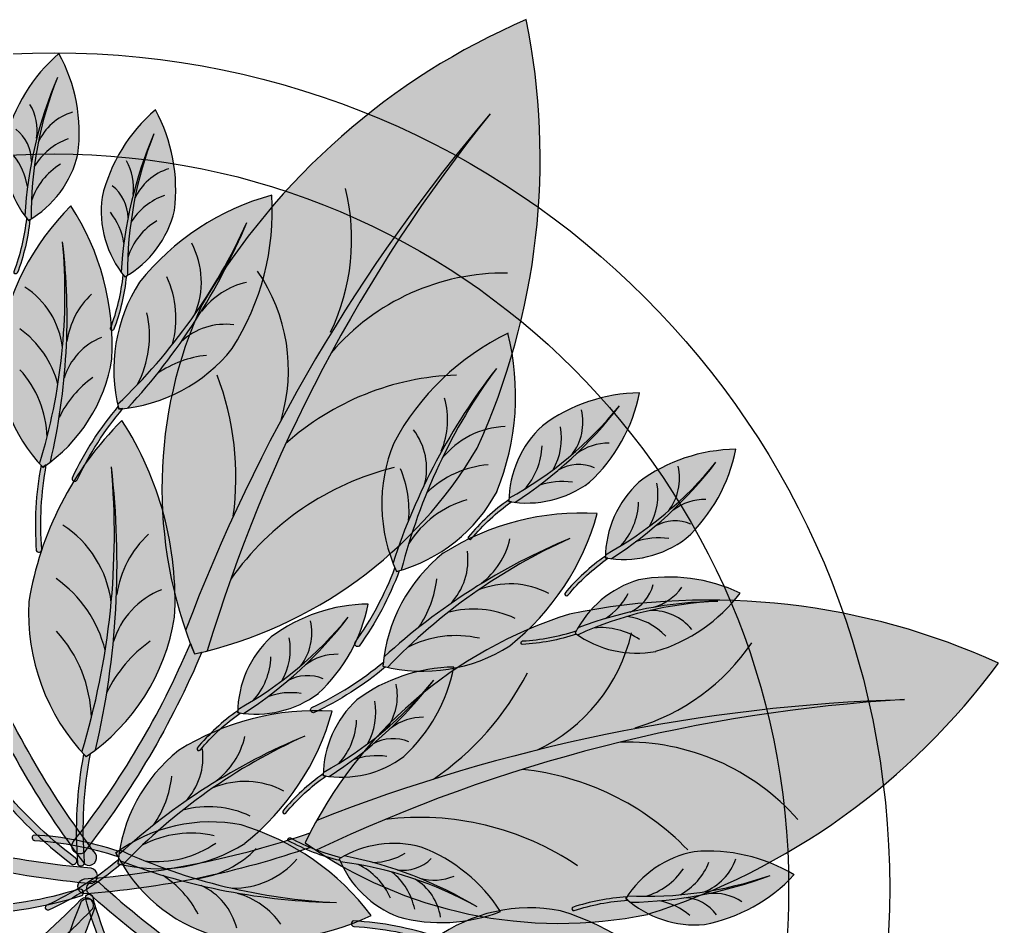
# Model space of a CAD drawing. Header units: inches. Extents: x 9636 to 21597, y -10243 to 557.
# Drawn here: x 14850.92 to 14866.36, y -8713.33 to -8699.02 of the extents above; entities that cross this region are included whole.
import ezdxf

# ---------------------------------------------------------------- set-up
doc = ezdxf.new("R2010")
doc.units = ezdxf.units.IN
doc.header["$MEASUREMENT"] = 0
doc.layers.add('MESA', color=7, linetype='Continuous')

# ---------------------------------------------------------------- blocks, each defined once
blk = doc.blocks.new('FF')
at = {"layer": 'MESA', "ltscale": 0.8}
h = blk.add_hatch(color=85, dxfattribs=at)
h.dxf.hatch_style = 1
h.set_gradient(color1=(103, 159, 96), color2=(179, 207, 175), one_color=1, tint=0.75, name='INVCURVED')
h.paths.add_polyline_path([(14858.133, -8705.785, -0.199512), (14853.877, -8708.983, -0.09675), (14858.339, -8700.508, 0.086654), (14853.535, -8708.661, -0.192489), (14853.795, -8703.518, -0.158608), (14858.906, -8699.022, -0.158608)])
h = blk.add_hatch(color=85, dxfattribs=at)
h.dxf.hatch_style = 1
h.set_gradient(color1=(103, 159, 96), color2=(179, 207, 175), one_color=1, tint=0.75, name='INVCURVED')
h.paths.add_polyline_path([(14851.837, -8701.144, -0.199512), (14851.097, -8702.167, -0.09675), (14851.513, -8699.933, 0.086654), (14850.997, -8702.118, -0.192489), (14850.695, -8700.934, -0.158608), (14851.537, -8699.557, -0.158608)])
h = blk.add_hatch(color=85, dxfattribs=at)
h.dxf.hatch_style = 1
h.set_gradient(color1=(103, 159, 96), color2=(52, 80, 48), one_color=1, tint=0.25)
h.paths.add_polyline_path([(14851.513, -8699.933, 0.09675), (14851.097, -8702.167, -0.007527), (14851.055, -8702.192, -0.014292), (14850.997, -8702.118, -0.086654)])
h = blk.add_hatch(color=85, dxfattribs=at)
h.dxf.hatch_style = 1
h.set_gradient(color1=(103, 159, 96), color2=(179, 207, 175), one_color=1, tint=0.75, name='INVCURVED')
h.paths.add_polyline_path([(14853.358, -8702.034, -0.199512), (14852.619, -8703.058, -0.09675), (14853.035, -8700.824, 0.086654), (14852.518, -8703.009, -0.192489), (14852.216, -8701.825, -0.158608), (14853.059, -8700.447, -0.158608)])
h = blk.add_hatch(color=85, dxfattribs=at)
h.dxf.hatch_style = 1
h.set_gradient(color1=(103, 159, 96), color2=(52, 80, 48), one_color=1, tint=0.25)
h.paths.add_polyline_path([(14858.339, -8700.508, 0.09675), (14853.877, -8708.983, -0.007527), (14853.674, -8709.032, -0.014292), (14853.535, -8708.661, -0.086654)])
h = blk.add_hatch(color=85, dxfattribs=at)
h.dxf.hatch_style = 1
h.set_gradient(color1=(103, 159, 96), color2=(52, 80, 48), one_color=1, tint=0.25)
h.paths.add_polyline_path([(14853.035, -8700.824, 0.09675), (14852.619, -8703.058, -0.007527), (14852.576, -8703.083, -0.014292), (14852.518, -8703.009, -0.086654)])
h = blk.add_hatch(color=85, dxfattribs=at)
h.dxf.hatch_style = 1
h.set_gradient(color1=(103, 159, 96), color2=(179, 207, 175), one_color=1, tint=0.75, name='INVCURVED')
h.paths.add_polyline_path([(14852.807, -8703.167, 0.199512), (14852.463, -8705.092, 0.09675), (14854.503, -8702.225, -0.086654), (14852.626, -8705.151, 0.192489), (14854.269, -8704.214, 0.158608), (14854.896, -8701.793, 0.158608)])
h = blk.add_hatch(color=85, dxfattribs=at)
h.dxf.hatch_style = 1
h.set_gradient(color1=(103, 159, 96), color2=(179, 207, 175), one_color=1, tint=0.75, name='INVCURVED')
h.paths.add_polyline_path([(14850.584, -8704.186, 0.199512), (14851.233, -8706.03, 0.09675), (14851.595, -8702.531, -0.086654), (14851.403, -8706.001, 0.192489), (14852.371, -8704.377, 0.158608), (14851.725, -8701.961, 0.158608)])
h = blk.add_hatch(color=35, dxfattribs=at)
h.dxf.hatch_style = 1
h.set_gradient(color1=(179, 116, 77), color2=(114, 74, 49), one_color=1, tint=0.32, name='CURVED')
h.paths.add_polyline_path([(14850.957, -8702.585), (14851.007, -8702.608, -0.033108), (14850.879, -8703.025, -0.809082), (14850.829, -8702.998, 0.032777)])
h.paths.add_polyline_path([(14851.079, -8702.178, -0.033108), (14851.007, -8702.608), (14850.957, -8702.585, 0.032777), (14851.029, -8702.16), (14851.055, -8702.192)])
h = blk.add_hatch(color=85, dxfattribs=at)
h.dxf.hatch_style = 1
h.set_gradient(color1=(103, 159, 96), color2=(52, 80, 48), one_color=1, tint=0.25)
h.paths.add_polyline_path([(14854.503, -8702.225, -0.09675), (14852.463, -8705.092, 0.007527), (14852.481, -8705.166, 0.014292), (14852.626, -8705.151, 0.086654)])
h = blk.add_hatch(color=85, dxfattribs=at)
h.dxf.hatch_style = 1
h.set_gradient(color1=(103, 159, 96), color2=(52, 80, 48), one_color=1, tint=0.25)
h.paths.add_polyline_path([(14851.595, -8702.531, -0.09675), (14851.233, -8706.03, 0.007527), (14851.285, -8706.086, 0.014292), (14851.403, -8706.001, 0.086654)])
h = blk.add_hatch(color=35, dxfattribs=at)
h.dxf.hatch_style = 1
h.set_gradient(color1=(179, 116, 77), color2=(114, 74, 49), one_color=1, tint=0.32, name='CURVED')
h.paths.add_polyline_path([(14852.478, -8703.476), (14852.528, -8703.499, -0.033108), (14852.4, -8703.916, -0.809082), (14852.351, -8703.889, 0.032777)])
h.paths.add_polyline_path([(14852.6, -8703.069, -0.033108), (14852.528, -8703.499), (14852.478, -8703.476, 0.032777), (14852.55, -8703.05), (14852.576, -8703.083)])
h = blk.add_hatch(color=85, dxfattribs=at)
h.dxf.hatch_style = 1
h.set_gradient(color1=(103, 159, 96), color2=(179, 207, 175), one_color=1, tint=0.75, name='INVCURVED')
h.paths.add_polyline_path([(14858.446, -8706.465, -0.199512), (14856.937, -8707.708, -0.09675), (14858.436, -8704.526, 0.086654), (14856.806, -8707.596, -0.192489), (14856.817, -8705.704, -0.158608), (14858.62, -8703.971, -0.158608)])
h = blk.add_hatch(color=85, dxfattribs=at)
h.dxf.hatch_style = 1
h.set_gradient(color1=(103, 159, 96), color2=(52, 80, 48), one_color=1, tint=0.25)
h.paths.add_polyline_path([(14858.436, -8704.526, 0.09675), (14856.937, -8707.708, -0.007527), (14856.863, -8707.73, -0.014292), (14856.806, -8707.596, -0.086654)])
h = blk.add_hatch(color=85, dxfattribs=at)
h.dxf.hatch_style = 1
h.set_gradient(color1=(103, 159, 96), color2=(179, 207, 175), one_color=1, tint=0.75, name='INVCURVED')
h.paths.add_polyline_path([(14859.163, -8705.429, 0.199512), (14858.634, -8706.576, 0.09675), (14860.377, -8705.118, -0.086654), (14858.726, -8706.639, 0.192489), (14859.905, -8706.322, 0.158608), (14860.693, -8704.913, 0.158608)])
h = blk.add_hatch(color=35, dxfattribs=at)
h.dxf.hatch_style = 1
h.set_gradient(color1=(179, 116, 77), color2=(114, 74, 49), one_color=1, tint=0.32, name='CURVED')
h.paths.add_polyline_path([(14852.149, -8705.699), (14852.069, -8705.667, 0.033108), (14851.743, -8706.258, 0.809082), (14851.826, -8706.284, -0.032777)])
h.paths.add_polyline_path([(14852.471, -8705.124, 0.033108), (14852.069, -8705.667), (14852.149, -8705.699, -0.032777), (14852.545, -8705.16), (14852.481, -8705.166)])
h = blk.add_hatch(color=85, dxfattribs=at)
h.dxf.hatch_style = 1
h.set_gradient(color1=(103, 159, 96), color2=(52, 80, 48), one_color=1, tint=0.25)
h.paths.add_polyline_path([(14860.377, -8705.118, -0.09675), (14858.634, -8706.576, 0.007527), (14858.633, -8706.625, 0.014292), (14858.726, -8706.639, 0.086654)])
h = blk.add_hatch(color=85, dxfattribs=at)
h.dxf.hatch_style = 1
h.set_gradient(color1=(103, 159, 96), color2=(179, 207, 175), one_color=1, tint=0.75, name='INVCURVED')
h.paths.add_polyline_path([(14851.063, -8708.209, 0.199512), (14851.897, -8710.58, 0.09675), (14852.364, -8706.081, -0.086654), (14852.116, -8710.543, 0.192489), (14853.361, -8708.454, 0.158608), (14852.53, -8705.349, 0.158608)])
h = blk.add_hatch(color=85, dxfattribs=at)
h.dxf.hatch_style = 1
h.set_gradient(color1=(103, 159, 96), color2=(179, 207, 175), one_color=1, tint=0.75, name='INVCURVED')
h.paths.add_polyline_path([(14860.685, -8706.319, 0.199512), (14860.156, -8707.465, 0.09675), (14861.899, -8706.008, -0.086654), (14860.248, -8707.528, 0.192489), (14861.427, -8707.212, 0.158608), (14862.215, -8705.802, 0.158608)])
h = blk.add_hatch(color=85, dxfattribs=at)
h.dxf.hatch_style = 1
h.set_gradient(color1=(103, 159, 96), color2=(52, 80, 48), one_color=1, tint=0.25)
h.paths.add_polyline_path([(14861.899, -8706.008, -0.09675), (14860.156, -8707.465, 0.007527), (14860.155, -8707.515, 0.014292), (14860.248, -8707.528, 0.086654)])
h = blk.add_hatch(color=35, dxfattribs=at)
h.dxf.hatch_style = 1
h.set_gradient(color1=(179, 116, 77), color2=(114, 74, 49), one_color=1, tint=0.32, name='CURVED')
h.paths.add_polyline_path([(14851.258, -8706.713), (14851.173, -8706.725, 0.033108), (14851.18, -8707.4, 0.809082), (14851.266, -8707.382, -0.032777)])
h.paths.add_polyline_path([(14851.255, -8706.055, 0.033108), (14851.173, -8706.725), (14851.258, -8706.713, -0.032777), (14851.338, -8706.049), (14851.285, -8706.086)])
h = blk.add_hatch(color=85, dxfattribs=at)
h.dxf.hatch_style = 1
h.set_gradient(color1=(103, 159, 96), color2=(52, 80, 48), one_color=1, tint=0.25)
h.paths.add_polyline_path([(14852.364, -8706.081, -0.09675), (14851.897, -8710.58, 0.007527), (14851.964, -8710.652, 0.014292), (14852.116, -8710.543, 0.086654)])
h = blk.add_hatch(color=35, dxfattribs=at)
h.dxf.hatch_style = 1
h.set_gradient(color1=(179, 116, 77), color2=(114, 74, 49), one_color=1, tint=0.32, name='CURVED')
h.paths.add_polyline_path([(14858.338, -8706.904), (14858.293, -8706.871, 0.033108), (14857.993, -8707.187, 0.809082), (14858.041, -8707.217, -0.032777)])
h.paths.add_polyline_path([(14858.633, -8706.597, 0.033108), (14858.293, -8706.871), (14858.338, -8706.904, -0.032777), (14858.674, -8706.632), (14858.633, -8706.625)])
h = blk.add_hatch(color=85, dxfattribs=at)
h.dxf.hatch_style = 1
h.set_gradient(color1=(103, 159, 96), color2=(179, 207, 175), one_color=1, tint=0.75, name='INVCURVED')
h.paths.add_polyline_path([(14858.648, -8708.903, -0.199512), (14856.722, -8709.241, -0.09675), (14859.595, -8707.209, 0.086654), (14856.664, -8709.078, -0.192489), (14857.605, -8707.438, -0.158608), (14860.028, -8706.817, -0.158608)])
h = blk.add_hatch(color=85, dxfattribs=at)
h.dxf.hatch_style = 1
h.set_gradient(color1=(103, 159, 96), color2=(52, 80, 48), one_color=1, tint=0.25)
h.paths.add_polyline_path([(14859.595, -8707.209, 0.09675), (14856.722, -8709.241, -0.007527), (14856.648, -8709.223, -0.014292), (14856.664, -8709.078, -0.086654)])
h = blk.add_hatch(color=35, dxfattribs=at)
h.dxf.hatch_style = 1
h.set_gradient(color1=(179, 116, 77), color2=(114, 74, 49), one_color=1, tint=0.32, name='CURVED')
h.paths.add_polyline_path([(14859.86, -8707.793), (14859.815, -8707.76, 0.033108), (14859.515, -8708.076, 0.809082), (14859.563, -8708.106, -0.032777)])
h.paths.add_polyline_path([(14860.155, -8707.487, 0.033108), (14859.815, -8707.76), (14859.86, -8707.793, -0.032777), (14860.196, -8707.521), (14860.155, -8707.515)])
h = blk.add_hatch(color=35, dxfattribs=at)
h.dxf.hatch_style = 1
h.set_gradient(color1=(179, 116, 77), color2=(114, 74, 49), one_color=1, tint=0.32, name='CURVED')
h.paths.add_polyline_path([(14856.562, -8708.28), (14856.629, -8708.334, -0.033108), (14856.273, -8708.908, -0.809082), (14856.21, -8708.848, 0.032777)])
h.paths.add_polyline_path([(14856.905, -8707.718, -0.033108), (14856.629, -8708.334), (14856.562, -8708.28, 0.032777), (14856.837, -8707.671), (14856.863, -8707.73)])
h = blk.add_hatch(color=85, dxfattribs=at)
h.dxf.hatch_style = 1
h.set_gradient(color1=(103, 159, 96), color2=(179, 207, 175), one_color=1, tint=0.75, name='INVCURVED')
h.paths.add_polyline_path([(14860.954, -8708.99, -0.199512), (14859.718, -8708.732, -0.09675), (14861.927, -8708.202, 0.086654), (14859.722, -8708.62, -0.192489), (14860.68, -8707.862, -0.158608), (14862.281, -8708.07, -0.158608)])
h = blk.add_hatch(color=85, dxfattribs=at)
h.dxf.hatch_style = 1
h.set_gradient(color1=(103, 159, 96), color2=(179, 207, 175), one_color=1, tint=0.75, name='INVCURVED')
h.paths.add_polyline_path([(14860.82, -8713.14, -0.199512), (14855.593, -8712.128, -0.09675), (14864.873, -8709.753, 0.086654), (14855.603, -8711.658, -0.192489), (14859.592, -8708.402, -0.158608), (14866.355, -8709.177, -0.158608)])
h = blk.add_hatch(color=85, dxfattribs=at)
h.dxf.hatch_style = 1
h.set_gradient(color1=(103, 159, 96), color2=(179, 207, 175), one_color=1, tint=0.75, name='INVCURVED')
h.paths.add_polyline_path([(14854.886, -8708.76, 0.199512), (14854.357, -8709.907, 0.09675), (14856.1, -8708.449, -0.086654), (14854.449, -8709.97, 0.192489), (14855.629, -8709.653, 0.158608), (14856.416, -8708.244, 0.158608)])
h = blk.add_hatch(color=85, dxfattribs=at)
h.dxf.hatch_style = 1
h.set_gradient(color1=(103, 159, 96), color2=(52, 80, 48), one_color=1, tint=0.25)
h.paths.add_polyline_path([(14861.927, -8708.202, 0.09675), (14859.718, -8708.732, -0.007527), (14859.677, -8708.703, -0.014292), (14859.722, -8708.62, -0.086654)])
h = blk.add_hatch(color=85, dxfattribs=at)
h.dxf.hatch_style = 1
h.set_gradient(color1=(103, 159, 96), color2=(52, 80, 48), one_color=1, tint=0.25)
h.paths.add_polyline_path([(14856.1, -8708.449, -0.09675), (14854.357, -8709.907, 0.007527), (14854.356, -8709.956, 0.014292), (14854.449, -8709.97, 0.086654)])
h = blk.add_hatch(color=35, dxfattribs=at)
h.dxf.hatch_style = 1
h.set_gradient(color1=(179, 116, 77), color2=(114, 74, 49), one_color=1, tint=0.32, name='CURVED')
h.paths.add_polyline_path([(14859.278, -8708.773), (14859.278, -8708.829, -0.033108), (14858.845, -8708.882, -0.809082), (14858.85, -8708.826, 0.032777)])
h.paths.add_polyline_path([(14859.7, -8708.719, -0.033108), (14859.278, -8708.829), (14859.278, -8708.773, 0.032777), (14859.697, -8708.666), (14859.677, -8708.703)])
h = blk.add_hatch(color=35, dxfattribs=at)
h.dxf.hatch_style = 1
h.set_gradient(color1=(179, 116, 77), color2=(114, 74, 49), one_color=1, tint=0.32, name='CURVED')
h.paths.add_polyline_path([(14852.788, -8710.493), (14852.964, -8710.648, -0.033108), (14851.927, -8712.167, -0.809082), (14851.762, -8711.996, 0.032777)])
h.paths.add_polyline_path([(14853.79, -8709.005, -0.033108), (14852.964, -8710.648), (14852.788, -8710.493, 0.032777), (14853.61, -8708.868), (14853.674, -8709.032)])
h = blk.add_hatch(color=35, dxfattribs=at)
h.dxf.hatch_style = 1
h.set_gradient(color1=(179, 116, 77), color2=(114, 74, 49), one_color=1, tint=0.32, name='CURVED')
h.paths.add_polyline_path([(14851.105, -8710.662), (14850.928, -8710.815, 0.033108), (14851.943, -8712.348, 0.809082), (14852.111, -8712.179, -0.032777)])
h.paths.add_polyline_path([(14850.124, -8709.161, 0.033108), (14850.928, -8710.815), (14851.105, -8710.662, -0.032777), (14850.306, -8709.027), (14850.239, -8709.19)])
h = blk.add_hatch(color=35, dxfattribs=at)
h.dxf.hatch_style = 1
h.set_gradient(color1=(179, 116, 77), color2=(114, 74, 49), one_color=1, tint=0.32, name='CURVED')
h.paths.add_polyline_path([(14856.114, -8709.554), (14856.146, -8709.634, -0.033108), (14855.554, -8709.958, -0.809082), (14855.528, -8709.875, 0.032777)])
h.paths.add_polyline_path([(14856.69, -8709.234, -0.033108), (14856.146, -8709.634), (14856.114, -8709.554, 0.032777), (14856.654, -8709.159), (14856.648, -8709.223)])
h = blk.add_hatch(color=85, dxfattribs=at)
h.dxf.hatch_style = 1
h.set_gradient(color1=(103, 159, 96), color2=(179, 207, 175), one_color=1, tint=0.75, name='INVCURVED')
h.paths.add_polyline_path([(14856.236, -8709.755, 0.199512), (14855.707, -8710.902, 0.09675), (14857.45, -8709.444, -0.086654), (14855.799, -8710.965, 0.192489), (14856.978, -8710.648, 0.158608), (14857.766, -8709.239, 0.158608)])
h = blk.add_hatch(color=85, dxfattribs=at)
h.dxf.hatch_style = 1
h.set_gradient(color1=(103, 159, 96), color2=(52, 80, 48), one_color=1, tint=0.25)
h.paths.add_polyline_path([(14857.45, -8709.444, -0.09675), (14855.707, -8710.902, 0.007527), (14855.706, -8710.951, 0.014292), (14855.799, -8710.965, 0.086654)])
h = blk.add_hatch(color=85, dxfattribs=at)
h.dxf.hatch_style = 1
h.set_gradient(color1=(103, 159, 96), color2=(52, 80, 48), one_color=1, tint=0.25)
h.paths.add_polyline_path([(14864.873, -8709.753, 0.09675), (14855.593, -8712.128, -0.007527), (14855.421, -8712.011, -0.014292), (14855.603, -8711.658, -0.086654)])
h = blk.add_hatch(color=85, dxfattribs=at)
h.dxf.hatch_style = 1
h.set_gradient(color1=(103, 159, 96), color2=(179, 207, 175), one_color=1, tint=0.75, name='INVCURVED')
h.paths.add_polyline_path([(14854.468, -8712.02, -0.199512), (14852.542, -8712.358, -0.09675), (14855.414, -8710.327, 0.086654), (14852.484, -8712.196, -0.192489), (14853.425, -8710.555, -0.158608), (14855.847, -8709.934, -0.158608)])
h = blk.add_hatch(color=35, dxfattribs=at)
h.dxf.hatch_style = 1
h.set_gradient(color1=(179, 116, 77), color2=(114, 74, 49), one_color=1, tint=0.32, name='CURVED')
h.paths.add_polyline_path([(14854.061, -8710.235), (14854.017, -8710.202, 0.033108), (14853.716, -8710.518, 0.809082), (14853.764, -8710.548, -0.032777)])
h.paths.add_polyline_path([(14854.356, -8709.928, 0.033108), (14854.017, -8710.202), (14854.061, -8710.235, -0.032777), (14854.397, -8709.963), (14854.356, -8709.956)])
h = blk.add_hatch(color=85, dxfattribs=at)
h.dxf.hatch_style = 1
h.set_gradient(color1=(103, 159, 96), color2=(52, 80, 48), one_color=1, tint=0.25)
h.paths.add_polyline_path([(14855.414, -8710.327, 0.09675), (14852.542, -8712.358, -0.007527), (14852.467, -8712.34, -0.014292), (14852.484, -8712.196, -0.086654)])
h = blk.add_hatch(color=35, dxfattribs=at)
h.dxf.hatch_style = 1
h.set_gradient(color1=(179, 116, 77), color2=(114, 74, 49), one_color=1, tint=0.32, name='CURVED')
h.paths.add_polyline_path([(14851.93, -8711.458), (14851.821, -8711.473, 0.033108), (14851.83, -8712.341, 0.809082), (14851.94, -8712.318, -0.032777)])
h.paths.add_polyline_path([(14851.926, -8710.611, 0.033108), (14851.821, -8711.473), (14851.93, -8711.458, -0.032777), (14852.033, -8710.605), (14851.964, -8710.652)])
h = blk.add_hatch(color=35, dxfattribs=at)
h.dxf.hatch_style = 1
h.set_gradient(color1=(179, 116, 77), color2=(114, 74, 49), one_color=1, tint=0.32, name='CURVED')
h.paths.add_polyline_path([(14855.411, -8711.23), (14855.366, -8711.197, 0.033108), (14855.066, -8711.513, 0.809082), (14855.114, -8711.543, -0.032777)])
h.paths.add_polyline_path([(14855.706, -8710.923, 0.033108), (14855.366, -8711.197), (14855.411, -8711.23, -0.032777), (14855.747, -8710.958), (14855.706, -8710.951)])
h = blk.add_hatch(color=35, dxfattribs=at)
h.dxf.hatch_style = 1
h.set_gradient(color1=(179, 116, 77), color2=(114, 74, 49), one_color=1, tint=0.32, name='CURVED')
h.paths.add_polyline_path([(14851.147, -8711.693), (14851.086, -8711.786, 0.033108), (14851.745, -8712.351, 0.809082), (14851.8, -8712.252, -0.032777)])
h.paths.add_polyline_path([(14850.507, -8711.139, 0.033108), (14851.086, -8711.786), (14851.147, -8711.693, -0.032777), (14850.572, -8711.054), (14850.563, -8711.137)])
h = blk.add_hatch(color=35, dxfattribs=at)
h.dxf.hatch_style = 1
h.set_gradient(color1=(179, 116, 77), color2=(114, 74, 49), one_color=1, tint=0.32, name='CURVED')
h.paths.add_polyline_path([(14850.244, -8712.14), (14850.238, -8712.374, 0.033108), (14852.056, -8712.651, 0.809082), (14852.044, -8712.413, -0.032777)])
h.paths.add_polyline_path([(14848.473, -8711.86, 0.033108), (14850.238, -8712.374), (14850.244, -8712.14, -0.032777), (14848.495, -8711.635), (14848.571, -8711.794)])
h = blk.add_hatch(color=85, dxfattribs=at)
h.dxf.hatch_style = 1
h.set_gradient(color1=(103, 159, 96), color2=(179, 207, 175), one_color=1, tint=0.75, name='INVCURVED')
h.paths.add_polyline_path([(14854.412, -8711.728, 0.199512), (14852.497, -8712.124, 0.09675), (14855.916, -8712.953, -0.086654), (14852.503, -8712.297, 0.192489), (14853.983, -8713.474, 0.158608), (14856.463, -8713.158, 0.158608)])
h = blk.add_hatch(color=35, dxfattribs=at)
h.dxf.hatch_style = 1
h.set_gradient(color1=(179, 116, 77), color2=(114, 74, 49), one_color=1, tint=0.32, name='CURVED')
h.paths.add_polyline_path([(14851.817, -8712.057), (14851.817, -8711.972, 0.033108), (14851.146, -8711.888, 0.809082), (14851.153, -8711.975, -0.032777)])
h.paths.add_polyline_path([(14852.47, -8712.143, 0.033108), (14851.817, -8711.972), (14851.817, -8712.057, -0.032777), (14852.464, -8712.226), (14852.434, -8712.168)])
h = blk.add_hatch(color=35, dxfattribs=at)
h.dxf.hatch_style = 1
h.set_gradient(color1=(179, 116, 77), color2=(114, 74, 49), one_color=1, tint=0.32, name='CURVED')
h.paths.add_polyline_path([(14853.744, -8712.333), (14853.746, -8712.567, -0.033108), (14851.924, -8712.817, -0.809082), (14851.94, -8712.58, 0.032777)])
h.paths.add_polyline_path([(14855.519, -8712.078, -0.033108), (14853.746, -8712.567), (14853.744, -8712.333, 0.032777), (14855.5, -8711.853), (14855.421, -8712.011)])
h = blk.add_hatch(color=35, dxfattribs=at)
h.dxf.hatch_style = 1
h.set_gradient(color1=(179, 116, 77), color2=(114, 74, 49), one_color=1, tint=0.32, name='CURVED')
h.paths.add_polyline_path([(14855.58, -8712.115), (14855.551, -8712.162, -0.033108), (14855.155, -8711.979, -0.809082), (14855.188, -8711.933, 0.032777)])
h.paths.add_polyline_path([(14855.968, -8712.291, -0.033108), (14855.551, -8712.162), (14855.58, -8712.115, 0.032777), (14855.993, -8712.243), (14855.957, -8712.265)])
h = blk.add_hatch(color=85, dxfattribs=at)
h.dxf.hatch_style = 1
h.set_gradient(color1=(103, 159, 96), color2=(179, 207, 175), one_color=1, tint=0.75, name='INVCURVED')
h.paths.add_polyline_path([(14856.891, -8713.181, -0.199512), (14855.976, -8712.31, -0.09675), (14858.134, -8713.022, 0.086654), (14856.038, -8712.218, -0.192489), (14857.252, -8712.077, -0.158608), (14858.504, -8713.096, -0.158608)])
h = blk.add_hatch(color=85, dxfattribs=at)
h.dxf.hatch_style = 1
h.set_gradient(color1=(103, 159, 96), color2=(52, 80, 48), one_color=1, tint=0.25)
h.paths.add_polyline_path([(14855.916, -8712.953, -0.09675), (14852.497, -8712.124, 0.007527), (14852.434, -8712.168, 0.014292), (14852.503, -8712.297, 0.086654)])
h = blk.add_hatch(color=85, dxfattribs=at)
h.dxf.hatch_style = 1
h.set_gradient(color1=(103, 159, 96), color2=(179, 207, 175), one_color=1, tint=0.75, name='INVCURVED')
h.paths.add_polyline_path([(14861.558, -8712.151, 0.199512), (14860.505, -8712.848, 0.09675), (14862.754, -8712.525, -0.086654), (14860.55, -8712.95, 0.192489), (14861.719, -8713.301, 0.158608), (14863.131, -8712.517, 0.158608)])
h = blk.add_hatch(color=35, dxfattribs=at)
h.dxf.hatch_style = 1
h.set_gradient(color1=(179, 116, 77), color2=(114, 74, 49), one_color=1, tint=0.32, name='CURVED')
h.paths.add_polyline_path([(14851.934, -8712.671), (14851.966, -8712.751, -0.033108), (14851.373, -8713.076, -0.809082), (14851.348, -8712.992, 0.032777)])
h.paths.add_polyline_path([(14852.51, -8712.351, -0.033108), (14851.966, -8712.751), (14851.934, -8712.671, 0.032777), (14852.474, -8712.276), (14852.467, -8712.34)])
h = blk.add_hatch(color=85, dxfattribs=at)
h.dxf.hatch_style = 1
h.set_gradient(color1=(103, 159, 96), color2=(52, 80, 48), one_color=1, tint=0.25)
h.paths.add_polyline_path([(14858.134, -8713.022, 0.09675), (14855.976, -8712.31, -0.007527), (14855.957, -8712.265, -0.014292), (14856.038, -8712.218, -0.086654)])
h = blk.add_hatch(color=35, dxfattribs=at)
h.dxf.hatch_style = 1
h.set_gradient(color1=(179, 116, 77), color2=(114, 74, 49), one_color=1, tint=0.32, name='CURVED')
h.paths.add_polyline_path([(14853.596, -8713.774), (14853.428, -8713.938, -0.033108), (14851.99, -8712.792, -0.809082), (14852.173, -8712.639, 0.032777)])
h.paths.add_polyline_path([(14855.005, -8714.883, -0.033108), (14853.428, -8713.938), (14853.596, -8713.774, 0.032777), (14855.155, -8714.714), (14854.987, -8714.766)])
h = blk.add_hatch(color=85, dxfattribs=at)
h.dxf.hatch_style = 1
h.set_gradient(color1=(103, 159, 96), color2=(52, 80, 48), one_color=1, tint=0.25)
h.paths.add_polyline_path([(14862.754, -8712.525, -0.09675), (14860.505, -8712.848, 0.007527), (14860.478, -8712.889, 0.014292), (14860.55, -8712.95, 0.086654)])
h = blk.add_hatch(color=35, dxfattribs=at)
h.dxf.hatch_style = 1
h.set_gradient(color1=(179, 116, 77), color2=(114, 74, 49), one_color=1, tint=0.32, name='CURVED')
h.paths.add_polyline_path([(14851.017, -8712.943), (14851.056, -8713.047, 0.033108), (14851.9, -8712.844, 0.809082), (14851.853, -8712.742, -0.032777)])
h.paths.add_polyline_path([(14850.192, -8713.135, 0.033108), (14851.056, -8713.047), (14851.017, -8712.943, -0.032777), (14850.162, -8713.033), (14850.223, -8713.089)])
h = blk.add_hatch(color=35, dxfattribs=at)
h.dxf.hatch_style = 1
h.set_gradient(color1=(179, 116, 77), color2=(114, 74, 49), one_color=1, tint=0.32, name='CURVED')
h.paths.add_polyline_path([(14852.345, -8713.672), (14852.237, -8713.695, -0.033108), (14851.954, -8712.874, -0.809082), (14852.066, -8712.859, 0.032777)])
h.paths.add_polyline_path([(14852.626, -8714.471, -0.033108), (14852.237, -8713.695), (14852.345, -8713.672, 0.032777), (14852.729, -8714.442), (14852.649, -8714.42)])
h = blk.add_hatch(color=35, dxfattribs=at)
h.dxf.hatch_style = 1
h.set_gradient(color1=(179, 116, 77), color2=(114, 74, 49), one_color=1, tint=0.32, name='CURVED')
h.paths.add_polyline_path([(14850.524, -8714.121), (14850.7, -8714.275, 0.033108), (14852.072, -8713.05, 0.809082), (14851.881, -8712.908, -0.032777)])
h.paths.add_polyline_path([(14849.179, -8715.307, 0.033108), (14850.7, -8714.275), (14850.524, -8714.121, -0.032777), (14849.019, -8715.146), (14849.19, -8715.189)])
h = blk.add_hatch(color=35, dxfattribs=at)
h.dxf.hatch_style = 1
h.set_gradient(color1=(179, 116, 77), color2=(114, 74, 49), one_color=1, tint=0.32, name='CURVED')
h.paths.add_polyline_path([(14851.536, -8714.781), (14851.324, -8714.682, -0.033108), (14851.892, -8712.933, -0.809082), (14852.099, -8713.05, 0.032777)])
h.paths.add_polyline_path([(14850.991, -8716.49, -0.033108), (14851.324, -8714.682), (14851.536, -8714.781, 0.032777), (14851.203, -8716.571), (14851.095, -8716.432)])
h = blk.add_hatch(color=35, dxfattribs=at)
h.dxf.hatch_style = 1
h.set_gradient(color1=(179, 116, 77), color2=(114, 74, 49), one_color=1, tint=0.32, name='CURVED')
h.paths.add_polyline_path([(14860.081, -8712.971), (14860.06, -8712.919, 0.033108), (14859.638, -8713.03, 0.809082), (14859.663, -8713.081, -0.032777)])
h.paths.add_polyline_path([(14860.493, -8712.866, 0.033108), (14860.06, -8712.919), (14860.081, -8712.971, -0.032777), (14860.509, -8712.917), (14860.478, -8712.889)])
h = blk.add_hatch(color=85, dxfattribs=at)
h.dxf.hatch_style = 1
h.set_gradient(color1=(103, 159, 96), color2=(179, 207, 175), one_color=1, tint=0.75, name='INVCURVED')
h.paths.add_polyline_path([(14859.447, -8713.083, 0.199512), (14857.533, -8713.479, 0.09675), (14860.952, -8714.308, -0.086654), (14857.538, -8713.652, 0.192489), (14859.019, -8714.829, 0.158608), (14861.499, -8714.513, 0.158608)])
h = blk.add_hatch(color=35, dxfattribs=at)
h.dxf.hatch_style = 1
h.set_gradient(color1=(179, 116, 77), color2=(114, 74, 49), one_color=1, tint=0.32, name='CURVED')
h.paths.add_polyline_path([(14856.852, -8713.413), (14856.852, -8713.327, 0.033108), (14856.182, -8713.243, 0.809082), (14856.189, -8713.331, -0.032777)])
h.paths.add_polyline_path([(14857.505, -8713.498, 0.033108), (14856.852, -8713.327), (14856.852, -8713.413, -0.032777), (14857.499, -8713.581), (14857.47, -8713.523)])
for points in [[(14851.029, -8702.16), (14851.055, -8702.192), (14851.079, -8702.178, -0.066288), (14850.879, -8703.025, -0.809082), (14850.829, -8702.998, 0.065625)], [(14852.55, -8703.05), (14852.576, -8703.083), (14852.6, -8703.069, -0.066288), (14852.4, -8703.916, -0.809082), (14852.351, -8703.889, 0.065625)], [(14852.545, -8705.16), (14852.481, -8705.166), (14852.471, -8705.124, 0.066288), (14851.743, -8706.258, 0.809082), (14851.826, -8706.284, -0.065625)], [(14851.338, -8706.049), (14851.285, -8706.086), (14851.255, -8706.055, 0.066288), (14851.18, -8707.4, 0.809082), (14851.266, -8707.382, -0.065625)], [(14858.674, -8706.632), (14858.633, -8706.625), (14858.633, -8706.597, 0.066288), (14857.993, -8707.187, 0.809082), (14858.041, -8707.217, -0.065625)], [(14860.196, -8707.521), (14860.155, -8707.515), (14860.155, -8707.487, 0.066288), (14859.515, -8708.076, 0.809082), (14859.563, -8708.106, -0.065625)], [(14856.837, -8707.671), (14856.863, -8707.73), (14856.905, -8707.718, -0.066288), (14856.273, -8708.908, -0.809082), (14856.21, -8708.848, 0.065625)], [(14859.697, -8708.666), (14859.677, -8708.703), (14859.7, -8708.719, -0.066288), (14858.845, -8708.882, -0.809082), (14858.85, -8708.826, 0.065625)], [(14853.61, -8708.868), (14853.674, -8709.032), (14853.79, -8709.005, -0.066288), (14851.927, -8712.167, -0.809082), (14851.762, -8711.996, 0.065625)], [(14850.306, -8709.027), (14850.239, -8709.19), (14850.124, -8709.161, 0.066288), (14851.943, -8712.348, 0.809082), (14852.111, -8712.179, -0.065625)], [(14856.654, -8709.159), (14856.648, -8709.223), (14856.69, -8709.234, -0.066288), (14855.554, -8709.958, -0.809082), (14855.528, -8709.875, 0.065625)], [(14854.397, -8709.963), (14854.356, -8709.956), (14854.356, -8709.928, 0.066288), (14853.716, -8710.518, 0.809082), (14853.764, -8710.548, -0.065625)], [(14852.033, -8710.605), (14851.964, -8710.652), (14851.926, -8710.611, 0.066288), (14851.83, -8712.341, 0.809082), (14851.94, -8712.318, -0.065625)], [(14855.747, -8710.958), (14855.706, -8710.951), (14855.706, -8710.923, 0.066288), (14855.066, -8711.513, 0.809082), (14855.114, -8711.543, -0.065625)], [(14850.572, -8711.054), (14850.563, -8711.137), (14850.507, -8711.139, 0.066288), (14851.745, -8712.351, 0.809082), (14851.8, -8712.252, -0.065625)], [(14848.495, -8711.635), (14848.571, -8711.794), (14848.473, -8711.86, 0.066288), (14852.056, -8712.651, 0.809082), (14852.044, -8712.413, -0.065625)], [(14852.464, -8712.226), (14852.434, -8712.168), (14852.47, -8712.143, 0.066288), (14851.146, -8711.888, 0.809082), (14851.153, -8711.975, -0.065625)], [(14855.5, -8711.853), (14855.421, -8712.011), (14855.519, -8712.078, -0.066288), (14851.924, -8712.817, -0.809082), (14851.94, -8712.58, 0.065625)], [(14855.993, -8712.243), (14855.957, -8712.265), (14855.968, -8712.291, -0.066288), (14855.155, -8711.979, -0.809082), (14855.188, -8711.933, 0.065625)], [(14852.474, -8712.276), (14852.467, -8712.34), (14852.51, -8712.351, -0.066288), (14851.373, -8713.076, -0.809082), (14851.348, -8712.992, 0.065625)], [(14855.155, -8714.714), (14854.987, -8714.766), (14855.005, -8714.883, -0.066288), (14851.99, -8712.792, -0.809082), (14852.173, -8712.639, 0.065625)], [(14850.162, -8713.033), (14850.223, -8713.089), (14850.192, -8713.135, 0.066288), (14851.9, -8712.844, 0.809082), (14851.853, -8712.742, -0.065625)], [(14852.729, -8714.442), (14852.649, -8714.42), (14852.626, -8714.471, -0.066288), (14851.954, -8712.874, -0.809082), (14852.066, -8712.859, 0.065625)], [(14849.019, -8715.146), (14849.19, -8715.189), (14849.179, -8715.307, 0.066288), (14852.072, -8713.05, 0.809082), (14851.881, -8712.908, -0.065625)], [(14851.203, -8716.571), (14851.095, -8716.432), (14850.991, -8716.49, -0.066288), (14851.892, -8712.933, -0.809082), (14852.099, -8713.05, 0.065625)], [(14860.509, -8712.917), (14860.478, -8712.889), (14860.493, -8712.866, 0.066288), (14859.638, -8713.03, 0.809082), (14859.663, -8713.081, -0.065625)], [(14857.499, -8713.581), (14857.47, -8713.523), (14857.505, -8713.498, 0.066288), (14856.182, -8713.243, 0.809082), (14856.189, -8713.331, -0.065625)]]:
    blk.add_lwpolyline(points, format="xyb", close=True, dxfattribs=at)
at = {"layer": 'MESA', "color": 252, "ltscale": 0.8, "true_color": 0x939598}
for radius in [13.178, 11.584]:
    blk.add_circle((14851.462, -8712.725), radius, dxfattribs=at)
at = {"layer": 'MESA', "ltscale": 0.8}
for centre, radius, start, end in [((14863.259, -8709.124), 11, 113.3117, 149.3616), ((14848.127, -8701.215), 11, 335.4508, 11.5007), ((14853.233, -8701.54), 2.609, 130.5271, 166.577), ((14849.249, -8700.81), 2.609, 352.6662, 28.7162), ((14857.511, -8702.504), 6.525, 156.8018, 176.612), ((14857.023, -8702.115), 5.926, 158.3981, 180.5026), ((14850.388, -8700.773), 0.806, 351.6106, 30.8189), ((14854.754, -8702.431), 2.609, 130.5271, 166.577), ((14850.77, -8701.701), 2.609, 352.6662, 28.7162), ((14851.993, -8701.302), 0.853, 106.4306, 156.6204), ((14879.283, -8718.341), 27.507, 139.5863, 159.3965), ((14877.805, -8716.168), 24.983, 141.1827, 163.2872), ((14850.456, -8701.265), 0.65, 0.3869, 51.8841), ((14852.326, -8701.148), 1.645, 172.5338, 219.3912), ((14852.013, -8701.858), 1.008, 109.1677, 149.0582), ((14859.032, -8703.394), 6.525, 156.8018, 176.612), ((14858.545, -8703.006), 5.926, 158.3981, 180.5026), ((14849.971, -8701.836), 1.084, 9.5156, 37.8688), ((14850.236, -8700.765), 1.645, 299.8521, 346.7095), ((14851.909, -8701.664), 0.806, 351.6106, 30.8189), ((14852.11, -8702.212), 1.06, 121.1396, 161.9805), ((14853.514, -8702.193), 0.853, 106.4306, 156.6204), ((14851.977, -8702.156), 0.65, 0.3869, 51.8841), ((14852.758, -8702.487), 3.396, 334.3952, 13.6035), ((14853.848, -8702.039), 1.645, 172.5338, 219.3912), ((14853.534, -8702.748), 1.008, 109.1677, 149.0582), ((14855.962, -8705.69), 4.04, 105.3065, 141.3564), ((14850.863, -8702.039), 4.04, 327.4456, 3.4955), ((14854.573, -8704.827), 4.04, 134.8156, 170.8655), ((14848.337, -8704.162), 4.04, 356.9547, 33.0046), ((14851.493, -8702.727), 1.084, 9.5156, 37.8688), ((14851.757, -8701.656), 1.645, 299.8521, 346.7095), ((14846.144, -8698.438), 9.176, 313.52, 335.6245), ((14853.631, -8703.103), 1.06, 121.1396, 161.9805), ((14845.187, -8698.313), 10.103, 317.4107, 337.2209), ((14842.456, -8703.352), 9.176, 343.0291, 5.1336), ((14841.562, -8703.715), 10.103, 346.9198, 6.7299), ((14852.462, -8703.164), 1.321, 337.4023, 27.5921), ((14851.822, -8703.739), 1.561, 344.9644, 24.8549), ((14852.419, -8704.551), 2.738, 343.1715, 34.6686), ((14858.563, -8706.618), 3.596, 89.2151, 139.4049), ((14850.282, -8704.353), 1.321, 6.9114, 57.1012), ((14854.951, -8704.543), 2.548, 147.3131, 194.1705), ((14854.778, -8704.382), 1.247, 103.2037, 142.412), ((14852.898, -8704.272), 1.247, 132.7128, 171.9211), ((14860.097, -8706.414), 6.936, 155.3183, 202.1757), ((14851.323, -8704.013), 1.642, 332.0421, 12.883), ((14854.158, -8704.836), 1.006, 82.1386, 133.6357), ((14850.009, -8705.169), 1.561, 14.4735, 54.364), ((14860.382, -8707.607), 4.04, 115.8589, 151.9088), ((14854.7, -8704.952), 4.04, 337.9981, 14.048), ((14852.581, -8704.972), 1.006, 111.6476, 163.1448), ((14853.127, -8704.327), 2.548, 176.8222, 223.6796), ((14852.275, -8702.627), 2.548, 274.6315, 321.4889), ((14854.043, -8705.989), 1.679, 96.1538, 124.5071), ((14849.855, -8703.978), 2.548, 304.1406, 350.9979), ((14849.709, -8705.653), 1.642, 1.5512, 42.3921), ((14849.756, -8706.246), 4.572, 352.3001, 20.6534), ((14857.95, -8708.88), 4.251, 91.9523, 131.8428), ((14866.412, -8710.727), 10.103, 142.1336, 161.9438), ((14865.834, -8709.954), 9.176, 143.7299, 165.8345), ((14853.05, -8706.033), 1.679, 125.6629, 154.0161), ((14860.722, -8707.522), 2.609, 90.6383, 126.6882), ((14858.133, -8704.407), 2.609, 312.7774, 348.8274), ((14856.42, -8705.343), 1.247, 336.9424, 16.1508), ((14855.774, -8701.385), 5.926, 298.8518, 320.9564), ((14855.196, -8701.151), 6.525, 302.7425, 322.5527), ((14858.949, -8705.371), 0.853, 322.7341, 12.9239), ((14856.191, -8709.033), 5.194, 134.8156, 170.8655), ((14848.174, -8708.178), 5.194, 356.9547, 33.0046), ((14856.33, -8706.106), 1.006, 345.7187, 37.2159), ((14858.618, -8706.764), 1.321, 91.7624, 141.9522), ((14860.278, -8706.64), 1.645, 132.645, 179.5024), ((14858.455, -8705.626), 1.008, 330.2962, 10.1867), ((14859.177, -8706.664), 2.548, 157.8656, 204.723), ((14860.196, -8706.511), 0.806, 88.5355, 127.7439), ((14852.157, -8702.264), 6.936, 282.6367, 329.4941), ((14858.098, -8705.716), 1.06, 317.374, 358.2148), ((14862.244, -8708.411), 2.609, 90.6383, 126.6882), ((14859.655, -8705.296), 2.609, 312.7774, 348.8274), ((14857.296, -8702.275), 5.926, 298.8518, 320.9564), ((14856.718, -8702.04), 6.525, 302.7425, 322.5527), ((14840.614, -8707.136), 11.797, 343.0291, 5.1336), ((14839.464, -8707.603), 12.989, 346.9198, 6.7299), ((14857.898, -8710.429), 4.47, 103.9242, 144.7651), ((14855.38, -8706.771), 1.679, 354.8474, 23.2007), ((14858.43, -8707.604), 1.561, 94.4996, 134.39), ((14859.734, -8706.693), 0.65, 67.4704, 118.9676), ((14860.471, -8706.26), 0.853, 322.7341, 12.9239), ((14858.919, -8705.005), 1.645, 259.9633, 306.8207), ((14859.474, -8707.395), 1.084, 81.4856, 109.8389), ((14861.8, -8707.529), 1.645, 132.645, 179.5024), ((14859.977, -8706.515), 1.008, 330.2962, 10.1867), ((14856.196, -8705.271), 2.548, 285.1839, 332.0413), ((14858.436, -8708.173), 1.642, 106.4714, 147.3123), ((14859.62, -8706.605), 1.06, 317.374, 358.2148), ((14861.718, -8707.401), 0.806, 88.5355, 127.7439), ((14859.77, -8710.849), 4.04, 86.3498, 122.3998), ((14856.134, -8705.74), 4.04, 308.489, 344.5389), ((14861.257, -8707.582), 0.65, 67.4704, 118.9676), ((14850.676, -8708.423), 1.698, 6.9114, 57.1012), ((14854.039, -8708.32), 1.604, 132.7128, 171.9211), ((14863.481, -8716.535), 10.103, 112.6245, 132.4347), ((14863.359, -8715.578), 9.176, 114.2208, 136.3254), ((14857.438, -8706.928), 1.247, 307.4333, 346.6417), ((14860.441, -8705.895), 1.645, 259.9633, 306.8207), ((14860.996, -8708.284), 1.084, 81.4856, 109.8389), ((14856.983, -8707.547), 1.006, 316.2096, 7.7068), ((14859.186, -8709.436), 2.548, 128.3565, 175.2139), ((14850.324, -8709.472), 2.007, 14.4735, 54.364), ((14855.829, -8707.659), 1.679, 325.3383, 353.6916), ((14861.149, -8709.439), 1.645, 106.5714, 153.4288), ((14861.16, -8710.427), 2.609, 64.5647, 100.6147), ((14853.631, -8709.22), 1.293, 111.6476, 163.1448), ((14858.65, -8709.247), 1.321, 62.2533, 112.4431), ((14860.28, -8707.778), 0.65, 294.4245, 345.9217), ((14860.701, -8707.516), 0.806, 285.6482, 324.8566), ((14861.782, -8719.181), 11, 65.4335, 101.4835), ((14859.561, -8707.568), 1.084, 303.5532, 331.9065), ((14860.204, -8706.491), 2.609, 286.7039, 322.7538), ((14854.333, -8708.39), 3.275, 176.8222, 223.6796), ((14856.445, -8710.853), 2.609, 90.6383, 126.6882), ((14853.856, -8707.738), 2.609, 312.7774, 348.8274), ((14858.073, -8709.885), 1.561, 64.9905, 104.881), ((14862.179, -8714.123), 5.926, 92.4357, 114.5403), ((14862.023, -8714.726), 6.525, 90.8394, 110.6496), ((14860.873, -8709.197), 0.853, 40.4682, 90.658), ((14850.126, -8707.941), 3.275, 304.1406, 350.9979), ((14851.497, -8704.716), 5.926, 298.8518, 320.9564), ((14850.92, -8704.482), 6.525, 302.7425, 322.5527), ((14861.671, -8715.019), 6.936, 107.4402, 154.2976), ((14860.373, -8709.442), 1.008, 43.2054, 83.0958), ((14854.672, -8708.702), 0.853, 322.7341, 12.9239), ((14860.089, -8709.675), 1.06, 55.1773, 96.0181), ((14849.939, -8710.095), 2.111, 1.5512, 42.3921), ((14856.001, -8709.971), 1.645, 132.645, 179.5024), ((14854.178, -8708.957), 1.008, 330.2962, 10.1867), ((14857.798, -8710.384), 1.642, 76.9624, 117.8032), ((14857.903, -8708.074), 2.738, 295.2933, 346.7905), ((14860.647, -8707.374), 1.645, 233.8897, 280.7471), ((14854.234, -8710.584), 2.159, 125.6629, 154.0161), ((14857.278, -8706.755), 2.548, 255.6748, 302.5322), ((14859.662, -8706.941), 3.396, 286.5171, 325.7254), ((14853.821, -8709.046), 1.06, 317.374, 358.2148), ((14855.919, -8709.842), 0.806, 88.5355, 127.7439), ((14857.795, -8711.848), 2.609, 90.6383, 126.6882), ((14855.206, -8708.733), 2.609, 312.7774, 348.8274), ((14857.499, -8702.653), 11, 287.5727, 323.6226), ((14855.458, -8710.024), 0.65, 67.4704, 118.9676), ((14854.86, -8707.236), 4.572, 304.422, 332.7753), ((14852.847, -8705.711), 5.926, 298.8518, 320.9564), ((14852.269, -8705.477), 6.525, 302.7425, 322.5527), ((14856.022, -8709.697), 0.853, 322.7341, 12.9239), ((14854.643, -8708.336), 1.645, 259.9633, 306.8207), ((14855.197, -8710.726), 1.084, 81.4856, 109.8389), ((14866.313, -8734.694), 24.983, 93.3045, 115.4091), ((14865.693, -8737.248), 27.507, 91.7082, 111.5184), ((14857.351, -8710.966), 1.645, 132.645, 179.5024), ((14855.528, -8709.952), 1.008, 330.2962, 10.1867), ((14855.59, -8713.967), 4.04, 86.3498, 122.3998), ((14851.953, -8708.857), 4.04, 308.489, 344.5389), ((14857.269, -8710.837), 0.806, 88.5355, 127.7439), ((14855.171, -8710.041), 1.06, 317.374, 358.2148), ((14859.301, -8719.652), 10.103, 112.6245, 132.4347), ((14859.179, -8718.695), 9.176, 114.2208, 136.3254), ((14853.258, -8710.045), 1.247, 307.4333, 346.6417), ((14856.807, -8711.019), 0.65, 67.4704, 118.9676), ((14860.491, -8714.018), 3.596, 41.337, 91.5268), ((14855.006, -8712.553), 2.548, 128.3565, 175.2139), ((14852.803, -8710.664), 1.006, 316.2096, 7.7068), ((14855.992, -8709.331), 1.645, 259.9633, 306.8207), ((14856.547, -8711.721), 1.084, 81.4856, 109.8389), ((14851.649, -8710.776), 1.679, 325.3383, 353.6916), ((14858.402, -8715.08), 4.251, 44.0742, 83.9647), ((14854.47, -8712.364), 1.321, 62.2533, 112.4431), ((14853.893, -8713.003), 1.561, 64.9905, 104.881), ((14853.931, -8714.23), 2.548, 79.1147, 125.9721), ((14853.241, -8715.595), 4.04, 37.108, 73.158), ((14857.218, -8716.08), 4.47, 56.0461, 96.8869), ((14853.617, -8713.501), 1.642, 76.9624, 117.8032), ((14853.098, -8709.872), 2.548, 255.6748, 302.5322), ((14853.075, -8710.665), 1.642, 263.8437, 304.6846), ((14859.423, -8706.346), 6.936, 234.7586, 281.6159), ((14856.821, -8713.665), 1.645, 74.8263, 121.6836), ((14854.716, -8711.034), 2.548, 206.433, 253.2904), ((14856.328, -8703.786), 9.176, 245.3216, 267.4261), ((14853.515, -8711.027), 1.561, 276.766, 316.6565), ((14856.455, -8711.239), 1.084, 271.8081, 300.1613), ((14856.311, -8714.511), 2.609, 32.8196, 68.8695), ((14861.869, -8713.767), 1.645, 100.8998, 147.7572), ((14861.783, -8714.751), 2.609, 58.8931, 94.9431), ((14856.089, -8702.851), 10.103, 249.2122, 269.0224), ((14854.287, -8711.407), 1.321, 269.2038, 319.3936), ((14857.481, -8711.644), 1.645, 202.1446, 249.002), ((14855.233, -8718.19), 5.926, 60.6906, 82.7951), ((14854.782, -8718.621), 6.525, 59.0943, 78.9045), ((14855.795, -8713.308), 1.06, 23.4321, 64.273), ((14856.956, -8711.795), 0.65, 262.6794, 314.1766), ((14860.852, -8711.946), 1.008, 298.5511, 338.4416), ((14861.406, -8711.989), 0.853, 290.989, 341.1787), ((14856.16, -8713.259), 1.008, 11.4602, 51.3507), ((14860.502, -8711.834), 1.06, 285.6288, 326.4697), ((14861.22, -8710.74), 2.609, 281.0323, 317.0822), ((14852.251, -8713.924), 1.679, 27.9554, 56.3086), ((14856.713, -8713.314), 0.853, 8.723, 58.9128), ((14857.452, -8711.794), 0.806, 253.9031, 293.1114), ((14860.804, -8706.929), 5.926, 267.1067, 289.2112), ((14860.436, -8706.426), 6.525, 270.9973, 290.8075), ((14853.364, -8713.602), 1.006, 13.9401, 65.4373), ((14854.016, -8714.01), 1.247, 35.0053, 74.2136), ((14861.867, -8713.615), 0.806, 56.7904, 95.9987), ((14861.574, -8711.662), 1.645, 228.2181, 275.0755), ((14860.788, -8713.987), 1.084, 49.7405, 78.0937), ((14861.379, -8713.526), 0.65, 35.7252, 87.2224), ((14857.568, -8710.661), 2.609, 254.9587, 291.0086), ((14858.966, -8715.585), 2.548, 79.1147, 125.9721), ((14858.277, -8716.95), 4.04, 37.108, 73.158), ((14854.737, -8709.505), 4.04, 259.2472, 295.2971)]:
    blk.add_arc(centre, radius, start, end, dxfattribs=at)

msp = doc.modelspace()

# ---------------------------------------------------------------- block references
at = {"color": 18, "true_color": 0x000000}
msp.add_blockref('FF', (0, 0), dxfattribs=at)

doc.saveas('drawing.dxf')
